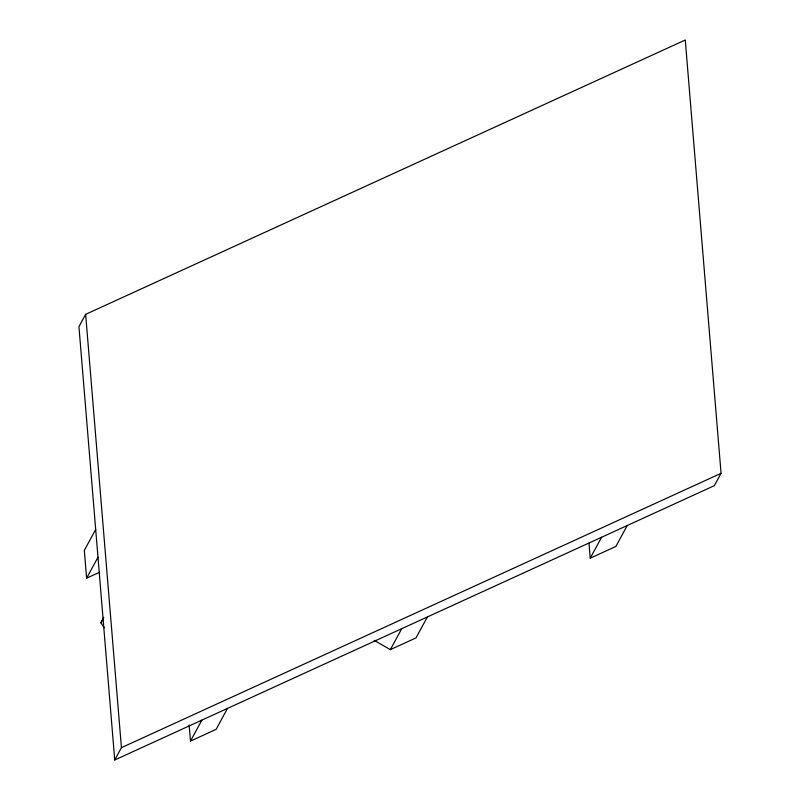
<?xml version="1.0" encoding="UTF-8"?>
<svg xmlns="http://www.w3.org/2000/svg" width="800" height="800" viewBox="0 0 800 800"><rect width="100%" height="100%" fill="white"/><g stroke="black" fill="none" stroke-linecap="round" stroke-linejoin="round"><path stroke-width="1.2" d="M85.64 314.34L78.94 326.68L114.73 760L714.36 485.66L721.06 473.32L685.27 40L85.64 314.34L121.43 747.66L114.73 760M95.69 529.44L84.32 550.39L86.61 578.19L99.68 572.21M86.61 578.19L97.99 557.24M104.29 627.76L100.85 622.77L103.83 617.29M227.49 708.41L216.12 729.36L190.48 741.09L201.85 720.14M374.17 640.34L390.35 649.64L401.72 628.69M427.37 616.96L415.99 637.91L390.35 649.64M627.24 525.51L615.87 546.46L590.22 558.2L601.6 537.25M100.85 622.77L103.31 618.61M121.43 747.66L721.06 473.32M588.99 543.22L590.22 558.2M189.14 724.96L190.48 741.09"/></g></svg>
